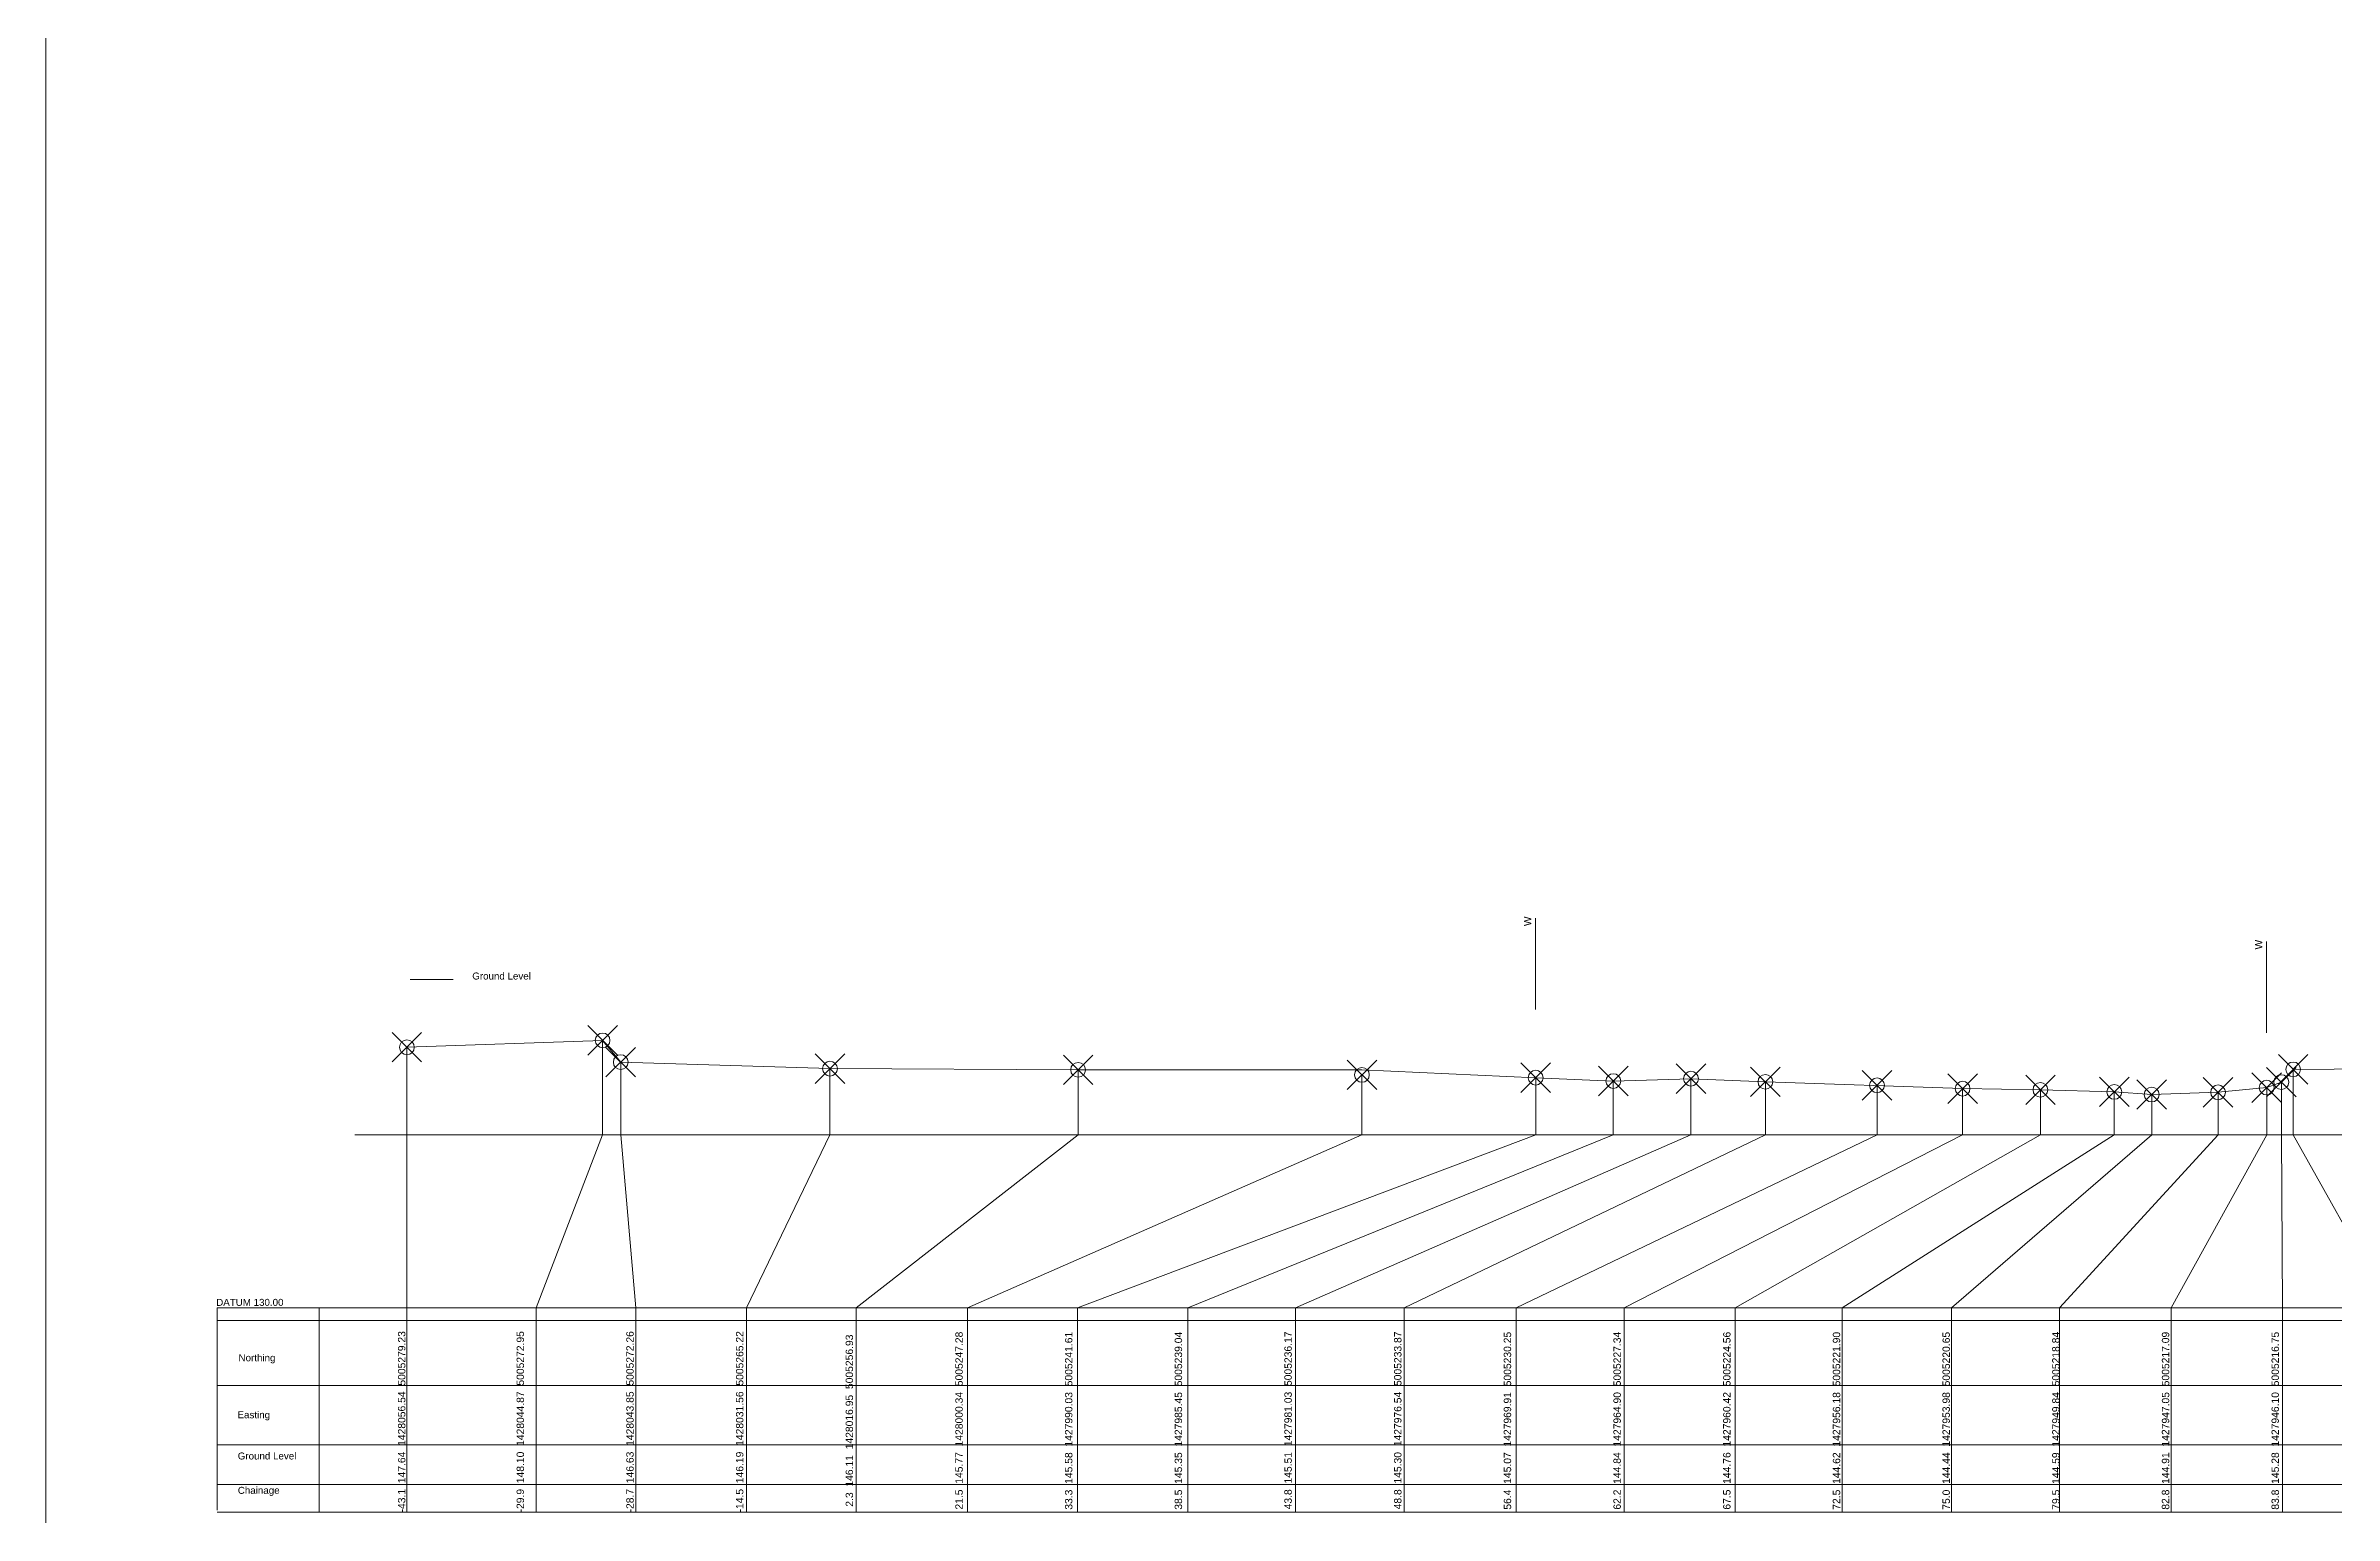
# Model space of a CAD drawing. Header units: millimetres. Extents: x -1728099 to 198647, y -76565 to 314873.
# Drawn here: x -1246447 to -1091534, y 115966 to 215419 of the extents above; entities that cross this region are included whole.
import ezdxf

# ---------------------------------------------------------------- set-up
doc = ezdxf.new("R2010")
doc.units = ezdxf.units.MM
doc.header["$PDMODE"] = 35
doc.header["$PDSIZE"] = 1000
doc.layers.get('0').update_dxf_attribs({"lineweight": 0})
doc.styles.get("Standard").update_dxf_attribs({"font": 'arial.ttf'})

# ---------------------------------------------------------------- blocks, each defined once
blk = doc.blocks.new('GeomaticsNZ TITLE BLOCK')
at = {"color": 7, "linetype": 'Continuous', "lineweight": 0}
blk.add_line((0, 94.9), (0, 1579.2), dxfattribs=at)

msp = doc.modelspace()

# ---------------------------------------------------------------- linework, layer by layer
at = {"color": 7, "lineweight": 0}
for p, q in [((-1145605, 150199), (-1145605, 156378)), ((-1096112, 148616), (-1096112, 154795))]:
    msp.add_line(p, q, dxfattribs=at)
at = {"color": 1, "lineweight": 0}
msp.add_line((-1221769, 152223), (-1218862, 152223), dxfattribs=at)
at = {"lineweight": 0}
for p, q in [((-1222002, 147641), (-1222002, 116176)), ((-1208753, 148101), (-1208753, 141703)), ((-1207525, 146631), (-1207525, 141703)), ((-1193361, 146190), (-1193361, 141703)), ((-1176563, 146110), (-1176563, 141703)), ((-1157354, 145769), (-1157354, 141703)), ((-1094313, 146138), (-1094313, 141703)), ((-1145589, 145579), (-1145589, 141703)), ((-1145589, 145579), (-1145589, 141703)), ((-1140337, 145349), (-1140337, 141703)), ((-1135076, 145509), (-1135076, 141703)), ((-1130037, 145299), (-1130037, 141703)), ((-1122484, 145068), (-1122484, 141703)), ((-1116690, 144838), (-1116690, 141703)), ((-1111421, 144758), (-1111421, 141703)), ((-1106420, 144618), (-1106420, 141703)), ((-1103890, 144438), (-1103890, 141703)), ((-1099397, 144588), (-1099397, 141703)), ((-1096107, 144908), (-1096107, 141703)), ((-1095113, 145278), (-1095113, 141703)), ((-1225519, 141703), (-969004, 141703)), ((-1208753, 141703), (-1213261, 130000)), ((-1207525, 141703), (-1206497, 130000)), ((-1193361, 141703), (-1199003, 130000)), ((-1176563, 141703), (-1191584, 130000)), ((-1157354, 141703), (-1184053, 130000)), ((-1145589, 141703), (-1176617, 130000)), ((-1140337, 141703), (-1169141, 130000)), ((-1135076, 141703), (-1161848, 130000)), ((-1130037, 141703), (-1154500, 130000)), ((-1122484, 141703), (-1146900, 130000)), ((-1116690, 141703), (-1139604, 130000)), ((-1111421, 141703), (-1132077, 130000)), ((-1106420, 141703), (-1124847, 130000)), ((-1103890, 141703), (-1117442, 130000)), ((-1099397, 141703), (-1110123, 130000)), ((-1096107, 141703), (-1102572, 130000)), ((-1095113, 141703), (-1095044, 130000)), ((-1094313, 141703), (-1087761, 130000)), ((-1234842, 130000), (-958544, 130000)), ((-1234842, 130000), (-1234842, 129453)), ((-1234842, 129453), (-1234842, 116303)), ((-1234842, 129154), (-958544, 129154)), ((-1227939, 130000), (-1227939, 116176)), ((-1213261, 116176), (-1213261, 130000)), ((-1206497, 116176), (-1206497, 130000)), ((-1199003, 116176), (-1199003, 130000)), ((-1191584, 116176), (-1191584, 130000)), ((-1184053, 116176), (-1184053, 130000)), ((-1176617, 130000), (-1176617, 116176)), ((-1169141, 116176), (-1169141, 130000)), ((-1161848, 116176), (-1161848, 130000)), ((-1154500, 116176), (-1154500, 130000)), ((-1146900, 116176), (-1146900, 130000)), ((-1139604, 116176), (-1139604, 130000)), ((-1132077, 116176), (-1132077, 130000)), ((-1124847, 116176), (-1124847, 130000)), ((-1117442, 116176), (-1117442, 130000)), ((-1110123, 116176), (-1110123, 130000)), ((-1102572, 116176), (-1102572, 130000)), ((-1095044, 116176), (-1095044, 130000)), ((-1234842, 124744), (-958544, 124744)), ((-1234842, 120725), (-958544, 120725)), ((-1234842, 118054), (-958544, 118054)), ((-1234842, 116176), (-958544, 116176))]:
    msp.add_line(p, q, dxfattribs=at)
at = {"color": 1}
msp.add_lwpolyline([(-1222002, 147641), (-1208753, 148101), (-1207525, 146631), (-1193361, 146190), (-1176563, 146110), (-1157354, 146110), (-1145589, 145579), (-1140337, 145349), (-1135076, 145509), (-1130037, 145299), (-1116690, 144838), (-1111421, 144758), (-1106420, 144618), (-1103890, 144438), (-1099397, 144588), (-1096107, 144908), (-1095113, 145278), (-1094313, 146138), (-1088754, 146178)], dxfattribs=at)
at = {"lineweight": 0}
for p in [(-1208753, 148101), (-1222002, 147641), (-1207525, 146631), (-1193361, 146190), (-1176563, 146110), (-1157354, 145769), (-1145589, 145579), (-1140337, 145349), (-1135076, 145509), (-1130037, 145299), (-1122484, 145068), (-1116690, 144838), (-1111421, 144758), (-1096107, 144908), (-1095113, 145278), (-1094313, 146138), (-1106420, 144618), (-1103890, 144438), (-1099397, 144588)]:
    msp.add_point(p, dxfattribs=at)

# ---------------------------------------------------------------- block references
at = {"lineweight": 0, "xscale": 130.037656131007, "yscale": 130.037656131007, "zscale": 130.037656131007}
msp.add_blockref('GeomaticsNZ TITLE BLOCK', (-1246447, 48603), dxfattribs=at)

# ---------------------------------------------------------------- texts
at = {"color": 7, "lineweight": 0, "transparency": 33554687}
msp.add_text('Ground Level', height=473.07, dxfattribs=at).set_placement((-1217577, 152223))
at = {"lineweight": 0}
for s, height, p in [('DATUM 130.00', 473.07, (-1234909, 130136)), ('Northing', 473.1, (-1233398, 126387)), ('Easting', 473.1, (-1233467, 122528)), ('Ground Level', 473.07, (-1233450, 119739)), ('Chainage', 473.1, (-1233447, 117414))]:
    msp.add_text(s, height=height, dxfattribs=at).set_placement(p)
for s, p in [('-43.1  147.64  1428056.54  5005279.23', (-1222104, 116154)), ('-29.9  148.10  1428044.87  5005272.95', (-1214075, 116154)), ('-28.7  146.63  1428043.85  5005272.26', (-1206650, 116154)), ('-14.5  146.19  1428031.56  5005265.22', (-1199225, 116154)), ('  2.3  146.11  1428016.95  5005256.93', (-1191800, 116155)), (' 21.5  145.77  1428000.34  5005247.28', (-1184375, 116155)), (' 33.3  145.58  1427990.03  5005241.61', (-1176951, 116146)), (' 38.5  145.35  1427985.45  5005239.04', (-1169526, 116146)), (' 43.8  145.51  1427981.03  5005236.17', (-1162101, 116167)), (' 48.8  145.30  1427976.54  5005233.87', (-1154676, 116167)), (' 56.4  145.07  1427969.91  5005230.25', (-1147251, 116147)), (' 62.2  144.84  1427964.90  5005227.34', (-1139826, 116149)), (' 67.5  144.76  1427960.42  5005224.56', (-1132401, 116149)), (' 72.5  144.62  1427956.18  5005221.90', (-1124977, 116143)), (' 75.0  144.44  1427953.98  5005220.65', (-1117552, 116143)), (' 79.5  144.59  1427949.84  5005218.84', (-1110127, 116143)), (' 82.8  144.91  1427947.05  5005217.09', (-1102703, 116147)), (' 83.8  145.28  1427946.10  5005216.75', (-1095278, 116147))]:
    msp.add_text(s, height=500, rotation=90, dxfattribs=at).set_placement(p)
at = {"color": 7, "lineweight": 0, "char_height": 500, "attachment_point": 1, "rotation": 90}
for insert in [(-1146392, 155836), (-1096900, 154253)]:
    msp.add_mtext_dynamic_manual_height_columns('W', width=4277.93, gutter_width=12.5, heights=[0], dxfattribs=dict(at, insert=insert))

doc.saveas('drawing.dxf')
